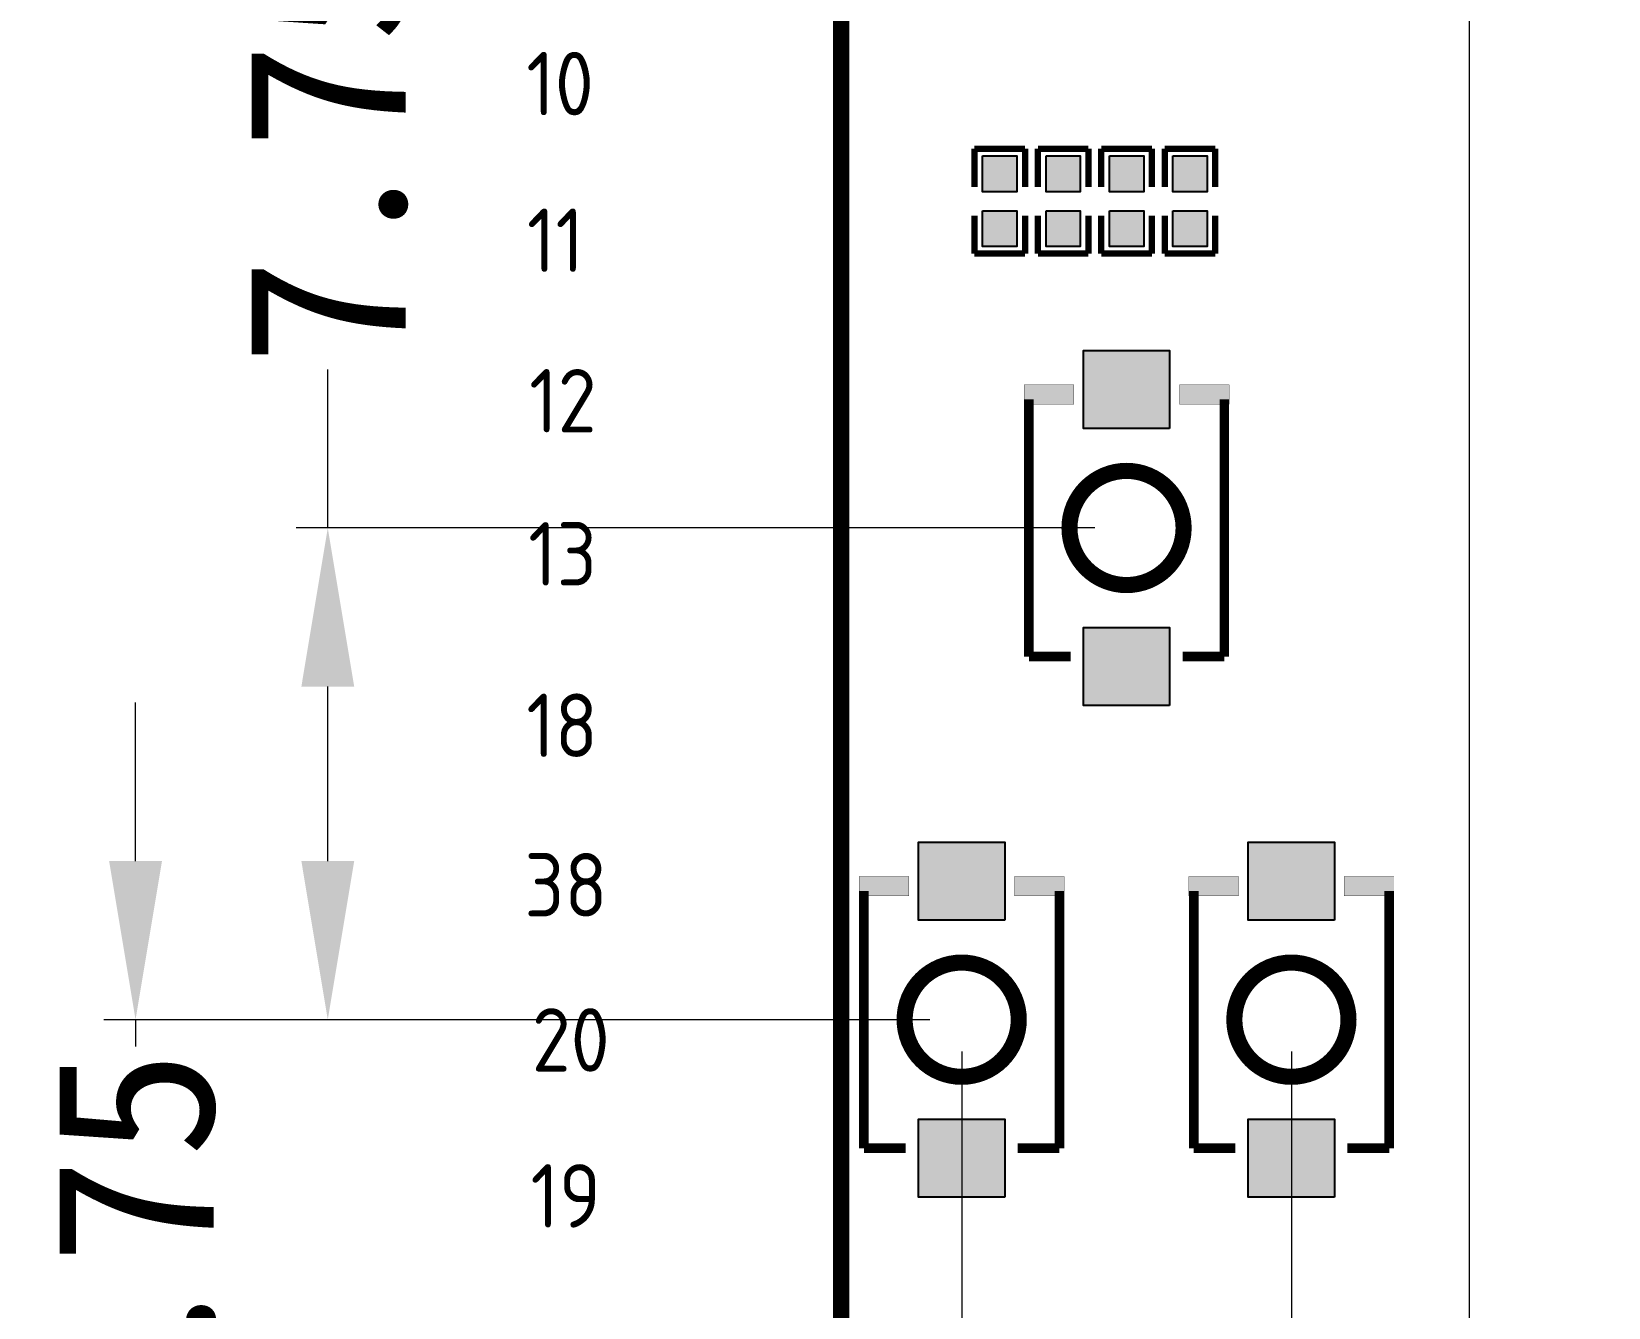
# Model space of a CAD drawing. Header units: millimetres. Extents: x 3623 to 6062, y 1175 to 2021.
# Drawn here: x 5557.22 to 5582.09, y 1817.42 to 1837.53 of the extents above; entities that cross this region are included whole.
import ezdxf

# ---------------------------------------------------------------- set-up
doc = ezdxf.new("R2010")
doc.units = ezdxf.units.MM
doc.header["$LTSCALE"] = 0.1
for name, color, linetype, true_color in [('Board-Outline-Layer', 6, 'Continuous', 0xff00ff), ('Top-Layer', 1, 'Continuous', 0xff0000), ('Top-Silkscreen-Layer', 7, 'Continuous', 0xffcc00)]:
    doc.layers.add(name, color=color, linetype=linetype, true_color=true_color)
doc.layers.add('FPC', color=11, linetype='Continuous')
doc.layers.add('TOPOVERLAY', color=2, linetype='Continuous')
doc.styles.get("Standard").update_dxf_attribs({"font": 'isocp2.shx', "bigfont": 'AllInOneBig.shx'})
doc.styles.add('宋体', font='', dxfattribs={"height": 2.5})
doc.styles.get('宋体').set_extended_font_data('SimSun')
doc.dimstyles.new('DIM', dxfattribs={"dimtxt": 3, "dimasz": 2.5, "dimexe": 0.5, "dimexo": 0.5, "dimgap": 0.1, "dimtad": 0, "dimzin": 12, "dimdsep": 46, "dimtxsty": '宋体', "dimcen": 0, "dimclrd": 3, "dimclre": 3, "dimclrt": 3, "dimadec": 0, "dimazin": 0, "dimtfac": 0.8, "dimtmove": 0, "dimatfit": 3, "dimfxl": 1, "dimtolj": 1, "dimtzin": 0, "dimlwd": 20, "dimlwe": 20, "dimarcsym": 0})

# ---------------------------------------------------------------- blocks, each defined once
blk = doc.blocks.new('*D332')
at = {"color": 3, "lineweight": 20, "transparency": 16777216}
for p, q in [((5561.893, 1829.704), (5561.893, 1832.204)), ((5573.991, 1829.704), (5561.393, 1829.704)), ((5561.893, 1824.454), (5561.893, 1827.204)), ((5571.391, 1821.954), (5561.393, 1821.954))]:
    blk.add_line(p, q, dxfattribs=at)
at = {"color": 3, "transparency": 16777216}
for points in [[(5561.477, 1827.204), (5562.31, 1827.204), (5561.893, 1829.704)], [(5561.477, 1824.454), (5562.31, 1824.454), (5561.893, 1821.954)]]:
    blk.add_solid(points, dxfattribs=at)
at = {"layer": 'Defpoints', "color": 0, "transparency": 16777216}
for p in [(5574.491, 1829.704), (5561.893, 1821.954), (5571.891, 1821.954)]:
    blk.add_point(p, dxfattribs=at)
at = {"color": 3, "transparency": 16777216, "insert": (5561.893, 1835.656), "char_height": 2.5, "attachment_point": 5, "rotation": 90, "style": '宋体'}
blk.add_mtext('\\A1;7.75', dxfattribs=at)
blk = doc.blocks.new('*D333')
at = {"color": 3, "lineweight": 20, "transparency": 16777216}
for p, q in [((5558.862, 1824.454), (5558.862, 1826.954)), ((5571.391, 1821.954), (5558.362, 1821.954)), ((5558.862, 1821.954), (5558.862, 1821.531)), ((5558.862, 1814.204), (5558.862, 1814.627)), ((5573.991, 1814.204), (5558.362, 1814.204)), ((5558.862, 1811.704), (5558.862, 1809.204))]:
    blk.add_line(p, q, dxfattribs=at)
at = {"color": 3, "transparency": 16777216}
for points in [[(5558.445, 1824.454), (5559.279, 1824.454), (5558.862, 1821.954)], [(5558.445, 1811.704), (5559.279, 1811.704), (5558.862, 1814.204)]]:
    blk.add_solid(points, dxfattribs=at)
at = {"layer": 'Defpoints', "color": 0, "transparency": 16777216}
for p in [(5571.891, 1821.954), (5558.862, 1814.204), (5574.491, 1814.204)]:
    blk.add_point(p, dxfattribs=at)
at = {"color": 3, "transparency": 16777216, "insert": (5558.862, 1818.079), "char_height": 2.5, "attachment_point": 5, "rotation": 90, "style": '宋体'}
blk.add_mtext('\\A1;7.75', dxfattribs=at)
blk = doc.blocks.new('*D334')
at = {"color": 3, "lineweight": 20, "transparency": 16777216}
for p, q in [((5571.891, 1821.454), (5571.891, 1792.784)), ((5577.091, 1821.454), (5577.091, 1792.784)), ((5569.391, 1793.284), (5566.891, 1793.284)), ((5577.091, 1793.284), (5571.891, 1793.284)), ((5579.591, 1793.284), (5582.091, 1793.284))]:
    blk.add_line(p, q, dxfattribs=at)
at = {"color": 3, "transparency": 16777216}
for points in [[(5569.391, 1793.701), (5569.391, 1792.867), (5571.891, 1793.284)], [(5579.591, 1793.701), (5579.591, 1792.867), (5577.091, 1793.284)]]:
    blk.add_solid(points, dxfattribs=at)
at = {"layer": 'Defpoints', "color": 0, "transparency": 16777216}
for p in [(5571.891, 1821.954), (5577.091, 1821.954), (5577.091, 1793.284)]:
    blk.add_point(p, dxfattribs=at)
at = {"color": 3, "transparency": 16777216, "insert": (5564.326, 1793.284), "char_height": 2.5, "attachment_point": 5, "style": '宋体'}
blk.add_mtext('\\A1;5.2', dxfattribs=at)
blk = doc.blocks.new('*D336')
at = {"color": 3, "lineweight": 20, "transparency": 16777216}
for p, q in [((5577.091, 1821.454), (5577.091, 1789.516)), ((5574.491, 1813.704), (5574.491, 1789.516)), ((5571.991, 1790.016), (5569.078, 1790.016)), ((5577.091, 1790.016), (5574.491, 1790.016)), ((5579.591, 1790.016), (5582.091, 1790.016))]:
    blk.add_line(p, q, dxfattribs=at)
at = {"color": 3, "transparency": 16777216}
for points in [[(5571.991, 1790.433), (5571.991, 1789.599), (5574.491, 1790.016)], [(5579.591, 1790.433), (5579.591, 1789.599), (5577.091, 1790.016)]]:
    blk.add_solid(points, dxfattribs=at)
at = {"layer": 'Defpoints', "color": 0, "transparency": 16777216}
for p in [(5577.091, 1821.954), (5574.491, 1814.204), (5574.491, 1790.016)]:
    blk.add_point(p, dxfattribs=at)
at = {"color": 3, "transparency": 16777216, "insert": (5566.478, 1790.016), "char_height": 2.5, "attachment_point": 5, "style": '宋体'}
blk.add_mtext('\\A1;2.6', dxfattribs=at)

msp = doc.modelspace()

# ---------------------------------------------------------------- hatches: boundary and pattern name
at = {"layer": 'Top-Layer'}
for points in [[(5572.221, 1835.57), (5572.761, 1835.57), (5572.761, 1835.004), (5572.221, 1835.004)], [(5573.221, 1835.57), (5573.761, 1835.57), (5573.761, 1835.004), (5573.221, 1835.004)], [(5574.221, 1835.57), (5574.761, 1835.57), (5574.761, 1835.004), (5574.221, 1835.004)], [(5575.221, 1835.57), (5575.761, 1835.57), (5575.761, 1835.004), (5575.221, 1835.004)], [(5572.221, 1834.704), (5572.761, 1834.704), (5572.761, 1834.139), (5572.221, 1834.139)], [(5573.221, 1834.704), (5573.761, 1834.704), (5573.761, 1834.139), (5573.221, 1834.139)], [(5574.221, 1834.704), (5574.761, 1834.704), (5574.761, 1834.139), (5574.221, 1834.139)], [(5575.221, 1834.704), (5575.761, 1834.704), (5575.761, 1834.139), (5575.221, 1834.139)], [(5575.171, 1831.274), (5573.811, 1831.274), (5573.811, 1832.504), (5575.171, 1832.504)], [(5575.171, 1826.905), (5573.811, 1826.905), (5573.811, 1828.135), (5575.171, 1828.135)], [(5572.571, 1823.524), (5571.211, 1823.524), (5571.211, 1824.754), (5572.571, 1824.754)], [(5577.771, 1823.524), (5576.411, 1823.524), (5576.411, 1824.754), (5577.771, 1824.754)], [(5572.571, 1819.155), (5571.211, 1819.155), (5571.211, 1820.385), (5572.571, 1820.385)], [(5577.771, 1819.155), (5576.411, 1819.155), (5576.411, 1820.385), (5577.771, 1820.385)]]:
    msp.add_hatch(color=256, dxfattribs=at).paths.add_polyline_path(points)
at = {"layer": 'Top-Silkscreen-Layer'}
for points in [[(5572.874, 1831.654), (5572.874, 1831.959), (5573.659, 1831.959), (5573.659, 1831.654)], [(5576.109, 1831.654), (5575.324, 1831.654), (5575.324, 1831.959), (5576.109, 1831.959)], [(5570.274, 1823.904), (5570.274, 1824.209), (5571.059, 1824.209), (5571.059, 1823.904)], [(5573.509, 1823.904), (5572.724, 1823.904), (5572.724, 1824.209), (5573.509, 1824.209)], [(5575.474, 1823.904), (5575.474, 1824.209), (5576.259, 1824.209), (5576.259, 1823.904)], [(5578.709, 1823.904), (5577.924, 1823.904), (5577.924, 1824.209), (5578.709, 1824.209)]]:
    msp.add_hatch(color=256, dxfattribs=at).paths.add_polyline_path(points)

# ---------------------------------------------------------------- linework, layer by layer
at = {"layer": 'Board-Outline-Layer', "const_width": 0.254}
msp.add_lwpolyline([(5569.991, 1797.704), (5569.991, 1862.905)], dxfattribs=at)
at = {"layer": 'FPC', "linetype": 'ByBlock', "lineweight": 0}
msp.add_line((5579.902, 1799.974), (5579.902, 1841.897), dxfattribs=at)
at = {"layer": 'Top-Layer'}
for points in [[(5572.221, 1835.57), (5572.761, 1835.57), (5572.761, 1835.004), (5572.221, 1835.004)], [(5573.221, 1835.57), (5573.761, 1835.57), (5573.761, 1835.004), (5573.221, 1835.004)], [(5574.221, 1835.57), (5574.761, 1835.57), (5574.761, 1835.004), (5574.221, 1835.004)], [(5575.221, 1835.57), (5575.761, 1835.57), (5575.761, 1835.004), (5575.221, 1835.004)], [(5572.221, 1834.704), (5572.761, 1834.704), (5572.761, 1834.139), (5572.221, 1834.139)], [(5573.221, 1834.704), (5573.761, 1834.704), (5573.761, 1834.139), (5573.221, 1834.139)], [(5574.221, 1834.704), (5574.761, 1834.704), (5574.761, 1834.139), (5574.221, 1834.139)], [(5575.221, 1834.704), (5575.761, 1834.704), (5575.761, 1834.139), (5575.221, 1834.139)], [(5575.171, 1831.274), (5573.811, 1831.274), (5573.811, 1832.504), (5575.171, 1832.504)], [(5575.171, 1826.905), (5573.811, 1826.905), (5573.811, 1828.135), (5575.171, 1828.135)], [(5572.571, 1823.524), (5571.211, 1823.524), (5571.211, 1824.754), (5572.571, 1824.754)], [(5577.771, 1823.524), (5576.411, 1823.524), (5576.411, 1824.754), (5577.771, 1824.754)], [(5572.571, 1819.155), (5571.211, 1819.155), (5571.211, 1820.385), (5572.571, 1820.385)], [(5577.771, 1819.155), (5576.411, 1819.155), (5576.411, 1820.385), (5577.771, 1820.385)]]:
    msp.add_lwpolyline(points, close=True, dxfattribs=at)
at = {"layer": 'Top-Silkscreen-Layer'}
for points, const_width in [([(5572.89, 1835.681), (5572.093, 1835.681)], 0.1), ([(5572.093, 1835.081), (5572.093, 1835.681)], 0.1), ([(5572.89, 1835.681), (5572.093, 1835.681)], 0.1), ([(5572.093, 1835.081), (5572.093, 1835.681)], 0.1), ([(5572.89, 1835.081), (5572.89, 1835.681)], 0.1), ([(5572.89, 1835.081), (5572.89, 1835.681)], 0.1), ([(5573.89, 1835.681), (5573.093, 1835.681)], 0.1), ([(5573.093, 1835.081), (5573.093, 1835.681)], 0.1), ([(5573.89, 1835.681), (5573.093, 1835.681)], 0.1), ([(5573.093, 1835.081), (5573.093, 1835.681)], 0.1), ([(5573.89, 1835.081), (5573.89, 1835.681)], 0.1), ([(5573.89, 1835.081), (5573.89, 1835.681)], 0.1), ([(5574.89, 1835.681), (5574.093, 1835.681)], 0.1), ([(5574.093, 1835.081), (5574.093, 1835.681)], 0.1), ([(5574.89, 1835.681), (5574.093, 1835.681)], 0.1), ([(5574.093, 1835.081), (5574.093, 1835.681)], 0.1), ([(5574.89, 1835.081), (5574.89, 1835.681)], 0.1), ([(5574.89, 1835.081), (5574.89, 1835.681)], 0.1), ([(5575.89, 1835.681), (5575.093, 1835.681)], 0.1), ([(5575.093, 1835.081), (5575.093, 1835.681)], 0.1), ([(5575.89, 1835.681), (5575.093, 1835.681)], 0.1), ([(5575.093, 1835.081), (5575.093, 1835.681)], 0.1), ([(5575.89, 1835.081), (5575.89, 1835.681)], 0.1), ([(5575.89, 1835.081), (5575.89, 1835.681)], 0.1), ([(5572.093, 1834.628), (5572.093, 1834.028)], 0.1), ([(5572.093, 1834.628), (5572.093, 1834.028)], 0.1), ([(5572.89, 1834.628), (5572.89, 1834.028)], 0.1), ([(5572.89, 1834.628), (5572.89, 1834.028)], 0.1), ([(5573.093, 1834.628), (5573.093, 1834.028)], 0.1), ([(5573.093, 1834.628), (5573.093, 1834.028)], 0.1), ([(5573.89, 1834.628), (5573.89, 1834.028)], 0.1), ([(5573.89, 1834.628), (5573.89, 1834.028)], 0.1), ([(5574.093, 1834.628), (5574.093, 1834.028)], 0.1), ([(5574.093, 1834.628), (5574.093, 1834.028)], 0.1), ([(5574.89, 1834.628), (5574.89, 1834.028)], 0.1), ([(5574.89, 1834.628), (5574.89, 1834.028)], 0.1), ([(5575.093, 1834.628), (5575.093, 1834.028)], 0.1), ([(5575.093, 1834.628), (5575.093, 1834.028)], 0.1), ([(5575.89, 1834.628), (5575.89, 1834.028)], 0.1), ([(5575.89, 1834.628), (5575.89, 1834.028)], 0.1), ([(5572.89, 1834.028), (5572.093, 1834.028)], 0.1), ([(5572.89, 1834.028), (5572.093, 1834.028)], 0.1), ([(5573.89, 1834.028), (5573.093, 1834.028)], 0.1), ([(5573.89, 1834.028), (5573.093, 1834.028)], 0.1), ([(5574.89, 1834.028), (5574.093, 1834.028)], 0.1), ([(5574.89, 1834.028), (5574.093, 1834.028)], 0.1), ([(5575.89, 1834.028), (5575.093, 1834.028)], 0.1), ([(5575.89, 1834.028), (5575.093, 1834.028)], 0.1), ([(5572.95, 1831.731), (5572.95, 1827.678)], 0.152), ([(5572.95, 1831.731), (5572.95, 1827.678)], 0.152), ([(5576.033, 1831.731), (5576.033, 1827.678)], 0.152), ([(5576.033, 1831.731), (5576.033, 1827.678)], 0.152), ([(5572.95, 1827.678), (5573.608, 1827.678)], 0.152), ([(5572.95, 1827.678), (5573.608, 1827.678)], 0.152), ([(5576.033, 1827.678), (5575.375, 1827.678)], 0.152), ([(5576.033, 1827.678), (5575.375, 1827.678)], 0.152), ([(5570.35, 1823.981), (5570.35, 1819.928)], 0.152), ([(5570.35, 1823.981), (5570.35, 1819.928)], 0.152), ([(5573.433, 1823.981), (5573.433, 1819.928)], 0.152), ([(5573.433, 1823.981), (5573.433, 1819.928)], 0.152), ([(5575.55, 1823.981), (5575.55, 1819.928)], 0.152), ([(5575.55, 1823.981), (5575.55, 1819.928)], 0.152), ([(5578.633, 1823.981), (5578.633, 1819.928)], 0.152), ([(5578.633, 1823.981), (5578.633, 1819.928)], 0.152), ([(5570.35, 1819.928), (5571.008, 1819.928)], 0.152), ([(5570.35, 1819.928), (5571.008, 1819.928)], 0.152), ([(5573.433, 1819.928), (5572.775, 1819.928)], 0.152), ([(5573.433, 1819.928), (5572.775, 1819.928)], 0.152), ([(5575.55, 1819.928), (5576.208, 1819.928)], 0.152), ([(5575.55, 1819.928), (5576.208, 1819.928)], 0.152), ([(5578.633, 1819.928), (5577.975, 1819.928)], 0.152), ([(5578.633, 1819.928), (5577.975, 1819.928)], 0.152)]:
    msp.add_lwpolyline(points, dxfattribs=dict(at, const_width=const_width))
at = {"layer": 'Top-Silkscreen-Layer', "const_width": 0.00508}
for points in [[(5572.874, 1831.654), (5572.874, 1831.959), (5573.659, 1831.959), (5573.659, 1831.654)], [(5576.109, 1831.654), (5575.324, 1831.654), (5575.324, 1831.959), (5576.109, 1831.959)], [(5570.274, 1823.904), (5570.274, 1824.209), (5571.059, 1824.209), (5571.059, 1823.904)], [(5573.509, 1823.904), (5572.724, 1823.904), (5572.724, 1824.209), (5573.509, 1824.209)], [(5575.474, 1823.904), (5575.474, 1824.209), (5576.259, 1824.209), (5576.259, 1823.904)], [(5578.709, 1823.904), (5577.924, 1823.904), (5577.924, 1824.209), (5578.709, 1824.209)]]:
    msp.add_lwpolyline(points, close=True, dxfattribs=at)
at = {"layer": 'Top-Silkscreen-Layer', "const_width": 0.254}
for points in [[(5573.591, 1829.704, 1), (5575.391, 1829.704), (5575.391, 1829.704, 1), (5573.591, 1829.704)], [(5573.591, 1829.704, 1), (5575.391, 1829.704), (5575.391, 1829.704, 1), (5573.591, 1829.704)], [(5576.191, 1821.954, 1), (5577.991, 1821.954), (5577.991, 1821.954, 1), (5576.191, 1821.954)], [(5576.191, 1821.954, 1), (5577.991, 1821.954), (5577.991, 1821.954, 1), (5576.191, 1821.954)]]:
    msp.add_lwpolyline(points, format="xyb", dxfattribs=at)
msp.add_lwpolyline([(5570.991, 1821.954, 1), (5572.791, 1821.954, 1)], format="xyb", close=True, dxfattribs=at)
msp.add_lwpolyline([(5570.991, 1821.954, 1), (5572.791, 1821.954, 1)], format="xyb", close=True, dxfattribs=at)

# ---------------------------------------------------------------- texts
at = {"layer": 'TOPOVERLAY'}
for s, p in [('10', (5565.025, 1836.208)), ('11', (5565.035, 1833.739)), ('12', (5565.07, 1831.209)), ('13', (5565.055, 1828.796)), ('18', (5565.025, 1826.093)), ('38', (5564.994, 1823.579)), ('20', (5565.111, 1821.135)), ('19', (5565.091, 1818.677))]:
    msp.add_text(s, height=1, dxfattribs=at).set_placement(p)

# ---------------------------------------------------------------- dimensions: what is measured, and where the dimension line sits
for base, p1, p2, picture, middle in [((5561.893, 1821.954), (5574.491, 1829.704), (5571.891, 1821.954), '*D332', (5561.893, 1835.656)), ((5558.862, 1814.204), (5571.891, 1821.954), (5574.491, 1814.204), '*D333', (5558.862, 1818.079))]:
    dim = msp.add_linear_dim(base=base, p1=p1, p2=p2, angle=90, dimstyle='DIM', override={"dimtxt": 2.5, "dimtfillclr": 2})
    dim.commit()
    dim.dimension.update_dxf_attribs({"geometry": picture, "text_midpoint": middle, "dimtype": 160})
for base, p1, p2, picture, middle in [((5577.091, 1793.284), (5571.891, 1821.954), (5577.091, 1821.954), '*D334', (5564.326, 1793.284)), ((5574.491, 1790.016), (5577.091, 1821.954), (5574.491, 1814.204), '*D336', (5566.478, 1790.016))]:
    dim = msp.add_linear_dim(base=base, p1=p1, p2=p2, dimstyle='DIM', override={"dimtxt": 2.5, "dimtfillclr": 2})
    dim.commit()
    dim.dimension.update_dxf_attribs({"geometry": picture, "text_midpoint": middle, "dimtype": 160})

doc.saveas('drawing.dxf')
